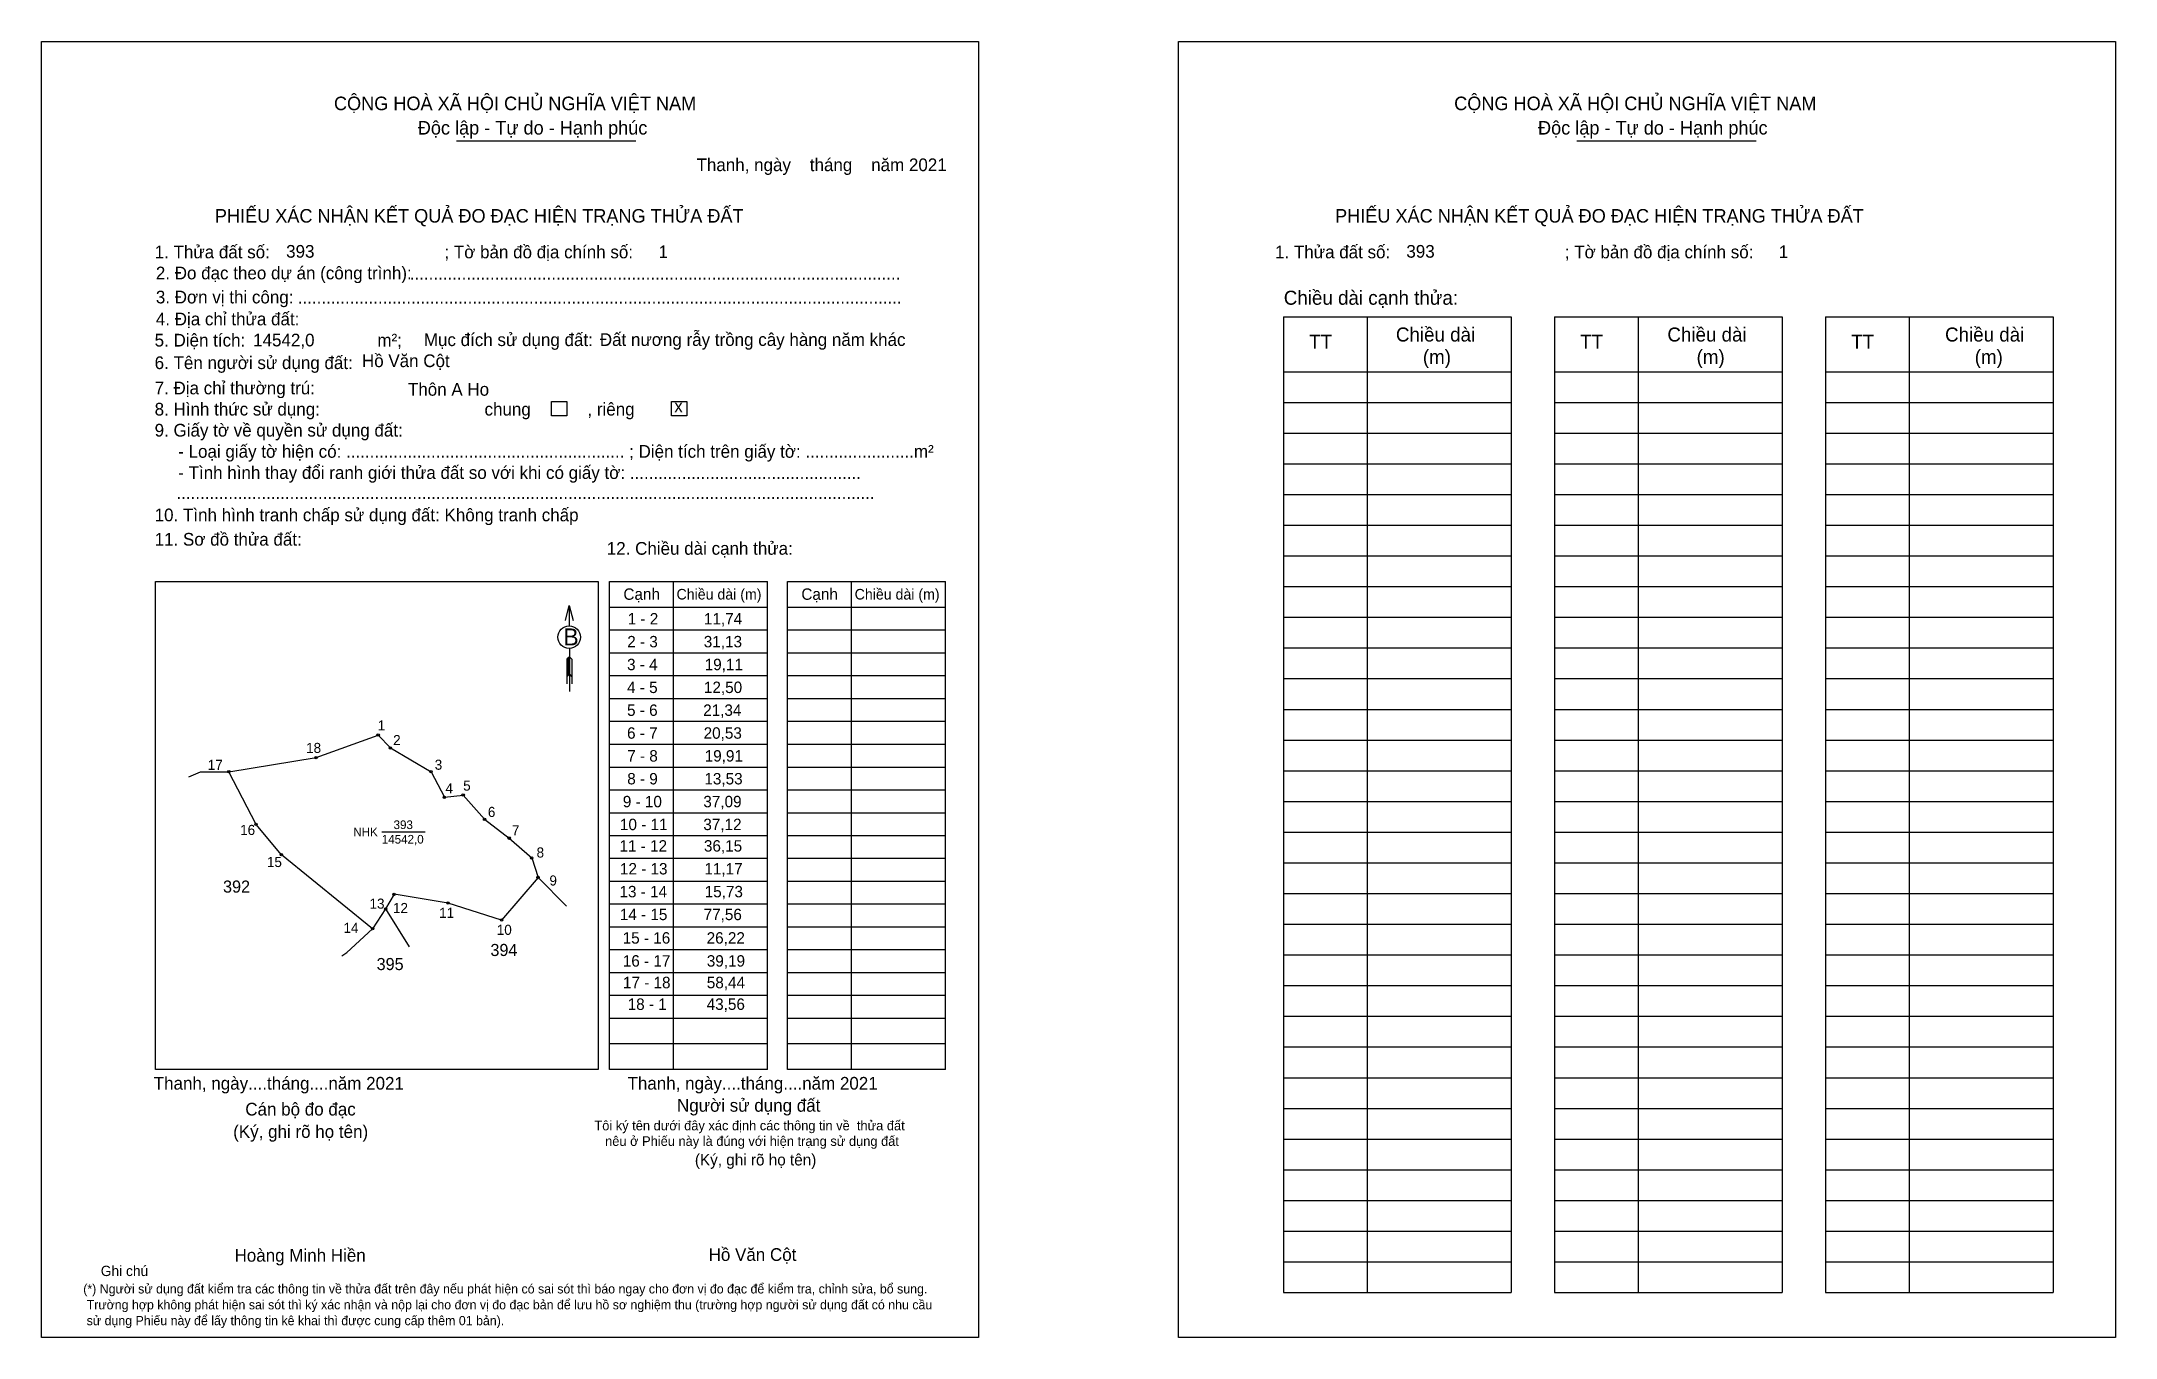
# Model space of a CAD drawing. Extents: x 545417 to 546788, y 1824236 to 1825092.
import ezdxf

# ---------------------------------------------------------------- set-up
doc = ezdxf.new("R2010")
doc.units = 0
for name, color, linetype in [('CanhThua', 7, 'Continuous'), ('kqddKhungInTrang1', 7, 'Continuous'), ('kqddKhungInTrang2', 7, 'Continuous'), ('kqddNoiDung', 7, 'Continuous'), ('kqddTemplate', 7, 'Continuous'), ('MocDinhThua', 7, 'Continuous'), ('NhanDiaChinhThua', 7, 'Continuous'), ('NhanTuCan', 7, 'Continuous'), ('RauThua', 7, 'Continuous'), ('SoHieuDinhThua', 7, 'Continuous')]:
    doc.layers.add(name, color=color, linetype=linetype)

msp = doc.modelspace()

# ---------------------------------------------------------------- linework, layer by layer
at = {"layer": 'CanhThua'}
for p, q in [((545598.8, 1824619), (545639.8, 1824633.9)), ((545639.8, 1824633.9), (545647.9, 1824625.4)), ((545541.1, 1824609.7), (545598.8, 1824619)), ((545647.9, 1824625.4), (545674.8, 1824609.7)), ((545559.1, 1824574.9), (545541.1, 1824609.7)), ((545674.8, 1824609.7), (545683.6, 1824592.8)), ((545683.6, 1824592.8), (545696, 1824594.3)), ((545696, 1824594.3), (545710.1, 1824578.3)), ((545575.9, 1824554.8), (545559.1, 1824574.9)), ((545710.1, 1824578.3), (545726.4, 1824565.8)), ((545726.4, 1824565.8), (545741.3, 1824552.7)), ((545636.1, 1824505.9), (545575.9, 1824554.8)), ((545741.3, 1824552.7), (545745.5, 1824539.8)), ((545745.5, 1824539.8), (545721.4, 1824511.7)), ((545644.7, 1824519), (545636.1, 1824505.9)), ((545650.3, 1824528.7), (545644.7, 1824519)), ((545686, 1824522.9), (545650.3, 1824528.7)), ((545721.4, 1824511.7), (545686, 1824522.9))]:
    msp.add_line(p, q, dxfattribs=at)
at = {"layer": 'kqddKhungInTrang1'}
msp.add_lwpolyline([(545417.3, 1825092.3), (546036.6, 1825092.3), (546036.6, 1824235.8), (545417.3, 1824235.8)], close=True, dxfattribs=at)
at = {"layer": 'kqddKhungInTrang2'}
msp.add_lwpolyline([(546168.7, 1825092.3), (546787.9, 1825092.3), (546787.9, 1824235.8), (546168.7, 1824235.8)], close=True, dxfattribs=at)
at = {"layer": 'kqddTemplate'}
for p, q in [((545691.6, 1825026.7), (545810.2, 1825026.7)), ((546431.9, 1825026.7), (546550.5, 1825026.7)), ((546238, 1824910.3), (546388.6, 1824910.3)), ((546238, 1824910.3), (546238, 1824265.5)), ((546293.4, 1824910.3), (546293.4, 1824265.5)), ((546388.6, 1824910.3), (546388.6, 1824265.5)), ((546417.1, 1824910.3), (546417.1, 1824265.5)), ((546417.1, 1824910.3), (546567.7, 1824910.3)), ((546472.5, 1824910.3), (546472.5, 1824265.5)), ((546567.7, 1824910.3), (546567.7, 1824265.5)), ((546596.2, 1824910.3), (546596.2, 1824265.5)), ((546596.2, 1824910.3), (546746.8, 1824910.3)), ((546651.6, 1824910.3), (546651.6, 1824265.5)), ((546746.8, 1824910.3), (546746.8, 1824265.5)), ((546238, 1824874), (546388.6, 1824874)), ((546417.1, 1824874), (546567.7, 1824874)), ((546596.2, 1824874), (546746.8, 1824874)), ((546238, 1824853.7), (546388.6, 1824853.7)), ((546417.1, 1824853.7), (546567.7, 1824853.7)), ((546596.2, 1824853.7), (546746.8, 1824853.7)), ((546238, 1824833.5), (546388.6, 1824833.5)), ((546417.1, 1824833.5), (546567.7, 1824833.5)), ((546596.2, 1824833.5), (546746.8, 1824833.5)), ((546238, 1824813.2), (546388.6, 1824813.2)), ((546417.1, 1824813.2), (546567.7, 1824813.2)), ((546596.2, 1824813.2), (546746.8, 1824813.2)), ((546238, 1824792.9), (546388.6, 1824792.9)), ((546417.1, 1824792.9), (546567.7, 1824792.9)), ((546596.2, 1824792.9), (546746.8, 1824792.9)), ((546238, 1824772.6), (546388.6, 1824772.6)), ((546417.1, 1824772.6), (546567.7, 1824772.6)), ((546596.2, 1824772.6), (546746.8, 1824772.6)), ((546238, 1824752.3), (546388.6, 1824752.3)), ((546417.1, 1824752.3), (546567.7, 1824752.3)), ((546596.2, 1824752.3), (546746.8, 1824752.3)), ((545792.7, 1824735.4), (545897, 1824735.4)), ((545792.7, 1824413), (545792.7, 1824735.4)), ((545834.7, 1824735.4), (545834.7, 1824413)), ((545897, 1824413), (545897, 1824735.4)), ((545910.4, 1824735.4), (546014.7, 1824735.4)), ((545910.4, 1824413), (545910.4, 1824735.4)), ((545952.3, 1824735.4), (545952.3, 1824413)), ((546014.7, 1824413), (546014.7, 1824735.4)), ((546238, 1824732), (546388.6, 1824732)), ((546417.1, 1824732), (546567.7, 1824732)), ((546596.2, 1824732), (546746.8, 1824732)), ((545766.1, 1824719.5), (545766.1, 1824706)), ((545792.7, 1824718.5), (545897, 1824718.5)), ((545910.4, 1824718.5), (546014.7, 1824718.5)), ((546238, 1824711.8), (546388.6, 1824711.8)), ((546417.1, 1824711.8), (546567.7, 1824711.8)), ((546596.2, 1824711.8), (546746.8, 1824711.8)), ((545792.7, 1824703.4), (545897, 1824703.4)), ((545910.4, 1824703.4), (546014.7, 1824703.4)), ((545766.2, 1824685.7), (545764.4, 1824684)), ((545766.2, 1824684.9), (545764.4, 1824683.2)), ((545766.2, 1824684.1), (545764.4, 1824682.5)), ((545764.4, 1824684), (545764.4, 1824667.7)), ((545766.2, 1824683.4), (545764.4, 1824681.7)), ((545766.2, 1824682.6), (545764.4, 1824680.9)), ((545766.2, 1824691.1), (545766.2, 1824662.7)), ((545766.2, 1824685.7), (545767.9, 1824684)), ((545767.9, 1824684), (545767.9, 1824667.7)), ((545792.7, 1824688.3), (545897, 1824688.3)), ((545910.4, 1824688.3), (546014.7, 1824688.3)), ((546238, 1824691.5), (546388.6, 1824691.5)), ((546417.1, 1824691.5), (546567.7, 1824691.5)), ((546596.2, 1824691.5), (546746.8, 1824691.5)), ((545766.2, 1824681.8), (545764.4, 1824680.1)), ((545766.2, 1824681), (545764.4, 1824679.4)), ((545766.2, 1824680.3), (545764.4, 1824678.6)), ((545766.2, 1824679.5), (545764.4, 1824677.8)), ((545766.2, 1824678.7), (545764.4, 1824677.1)), ((545766.2, 1824677.9), (545764.4, 1824676.3)), ((545766.2, 1824677.2), (545764.4, 1824675.5)), ((545766.2, 1824676.4), (545764.4, 1824674.7)), ((545766.2, 1824675.6), (545764.4, 1824674)), ((545766.2, 1824674.9), (545764.4, 1824673.2)), ((545766.2, 1824674.1), (545764.4, 1824672.4)), ((545766.2, 1824674.1), (545767.9, 1824672.4)), ((545792.7, 1824673.2), (545897, 1824673.2)), ((545910.4, 1824673.2), (546014.7, 1824673.2)), ((546238, 1824671.2), (546388.6, 1824671.2)), ((546417.1, 1824671.2), (546567.7, 1824671.2)), ((546596.2, 1824671.2), (546746.8, 1824671.2)), ((545792.7, 1824658.1), (545897, 1824658.1)), ((545910.4, 1824658.1), (546014.7, 1824658.1)), ((545792.7, 1824643), (545897, 1824643)), ((545910.4, 1824643), (546014.7, 1824643)), ((546238, 1824650.9), (546388.6, 1824650.9)), ((546417.1, 1824650.9), (546567.7, 1824650.9)), ((546596.2, 1824650.9), (546746.8, 1824650.9)), ((545792.7, 1824627.9), (545897, 1824627.9)), ((545910.4, 1824627.9), (546014.7, 1824627.9)), ((546238, 1824630.6), (546388.6, 1824630.6)), ((546417.1, 1824630.6), (546567.7, 1824630.6)), ((546596.2, 1824630.6), (546746.8, 1824630.6)), ((545792.7, 1824612.8), (545897, 1824612.8)), ((545910.4, 1824612.8), (546014.7, 1824612.8)), ((546238, 1824610.3), (546388.6, 1824610.3)), ((546417.1, 1824610.3), (546567.7, 1824610.3)), ((546596.2, 1824610.3), (546746.8, 1824610.3)), ((545792.7, 1824597.7), (545897, 1824597.7)), ((545910.4, 1824597.7), (546014.7, 1824597.7)), ((546238, 1824590.1), (546388.6, 1824590.1)), ((546417.1, 1824590.1), (546567.7, 1824590.1)), ((546596.2, 1824590.1), (546746.8, 1824590.1)), ((545792.7, 1824582.5), (545897, 1824582.5)), ((545910.4, 1824582.5), (546014.7, 1824582.5)), ((545897, 1824567.4), (545792.7, 1824567.4)), ((546014.7, 1824567.4), (545910.4, 1824567.4)), ((546238, 1824569.8), (546388.6, 1824569.8)), ((546417.1, 1824569.8), (546567.7, 1824569.8)), ((546596.2, 1824569.8), (546746.8, 1824569.8)), ((545897, 1824552.3), (545792.7, 1824552.3)), ((546014.7, 1824552.3), (545910.4, 1824552.3)), ((546238, 1824549.5), (546388.6, 1824549.5)), ((546417.1, 1824549.5), (546567.7, 1824549.5)), ((546596.2, 1824549.5), (546746.8, 1824549.5)), ((545897, 1824537.2), (545792.7, 1824537.2)), ((546014.7, 1824537.2), (545910.4, 1824537.2)), ((545897, 1824522.1), (545792.7, 1824522.1)), ((546014.7, 1824522.1), (545910.4, 1824522.1)), ((546238, 1824529.2), (546388.6, 1824529.2)), ((546417.1, 1824529.2), (546567.7, 1824529.2)), ((546596.2, 1824529.2), (546746.8, 1824529.2)), ((545897, 1824507), (545792.7, 1824507)), ((546014.7, 1824507), (545910.4, 1824507)), ((546238, 1824508.9), (546388.6, 1824508.9)), ((546417.1, 1824508.9), (546567.7, 1824508.9)), ((546596.2, 1824508.9), (546746.8, 1824508.9)), ((545897, 1824491.9), (545792.7, 1824491.9)), ((546014.7, 1824491.9), (545910.4, 1824491.9)), ((546238, 1824488.6), (546388.6, 1824488.6)), ((546417.1, 1824488.6), (546567.7, 1824488.6)), ((546596.2, 1824488.6), (546746.8, 1824488.6)), ((545897, 1824476.8), (545792.7, 1824476.8)), ((546014.7, 1824476.8), (545910.4, 1824476.8)), ((546238, 1824468.4), (546388.6, 1824468.4)), ((546417.1, 1824468.4), (546567.7, 1824468.4)), ((546596.2, 1824468.4), (546746.8, 1824468.4)), ((545897, 1824461.7), (545792.7, 1824461.7)), ((546014.7, 1824461.7), (545910.4, 1824461.7)), ((545897, 1824446.6), (545792.7, 1824446.6)), ((546014.7, 1824446.6), (545910.4, 1824446.6)), ((546238, 1824448.1), (546388.6, 1824448.1)), ((546417.1, 1824448.1), (546567.7, 1824448.1)), ((546596.2, 1824448.1), (546746.8, 1824448.1)), ((545897, 1824429.8), (545792.7, 1824429.8)), ((546014.7, 1824429.8), (545910.4, 1824429.8)), ((546238, 1824427.8), (546388.6, 1824427.8)), ((546417.1, 1824427.8), (546567.7, 1824427.8)), ((546596.2, 1824427.8), (546746.8, 1824427.8)), ((545897, 1824413), (545792.7, 1824413)), ((546014.7, 1824413), (545910.4, 1824413)), ((546238, 1824407.5), (546388.6, 1824407.5)), ((546417.1, 1824407.5), (546567.7, 1824407.5)), ((546596.2, 1824407.5), (546746.8, 1824407.5)), ((546238, 1824387.2), (546388.6, 1824387.2)), ((546417.1, 1824387.2), (546567.7, 1824387.2)), ((546596.2, 1824387.2), (546746.8, 1824387.2)), ((546238, 1824366.9), (546388.6, 1824366.9)), ((546417.1, 1824366.9), (546567.7, 1824366.9)), ((546596.2, 1824366.9), (546746.8, 1824366.9)), ((546238, 1824346.7), (546388.6, 1824346.7)), ((546417.1, 1824346.7), (546567.7, 1824346.7)), ((546596.2, 1824346.7), (546746.8, 1824346.7)), ((546238, 1824326.4), (546388.6, 1824326.4)), ((546417.1, 1824326.4), (546567.7, 1824326.4)), ((546596.2, 1824326.4), (546746.8, 1824326.4)), ((546238, 1824306.1), (546388.6, 1824306.1)), ((546417.1, 1824306.1), (546567.7, 1824306.1)), ((546596.2, 1824306.1), (546746.8, 1824306.1)), ((546238, 1824285.8), (546388.6, 1824285.8)), ((546417.1, 1824285.8), (546567.7, 1824285.8)), ((546596.2, 1824285.8), (546746.8, 1824285.8)), ((546238, 1824265.5), (546388.6, 1824265.5)), ((546417.1, 1824265.5), (546567.7, 1824265.5)), ((546596.2, 1824265.5), (546746.8, 1824265.5))]:
    msp.add_line(p, q, dxfattribs=at)
for points in [[(545754.4, 1824854.4), (545764.4, 1824854.4), (545764.4, 1824845), (545754.4, 1824845)], [(545833.6, 1824854.4), (545843.7, 1824854.4), (545843.7, 1824845), (545833.6, 1824845)], [(545492.7, 1824735.4), (545785.3, 1824735.4), (545785.3, 1824412.8), (545492.7, 1824412.8)]]:
    msp.add_lwpolyline(points, close=True, dxfattribs=at)
msp.add_lwpolyline([(545763.7, 1824709.7), (545766.1, 1824719.5), (545768.6, 1824709.7)], dxfattribs=at)
msp.add_circle((545766, 1824698.6), 7.43, dxfattribs=at)
at = {"layer": 'MocDinhThua'}
for centre in [(545639.8, 1824633.9), (545598.8, 1824619), (545647.9, 1824625.4), (545541.1, 1824609.7), (545674.8, 1824609.7), (545683.6, 1824592.8), (545696, 1824594.3), (545559.1, 1824574.9), (545710.1, 1824578.3), (545726.4, 1824565.8), (545575.9, 1824554.8), (545741.3, 1824552.7), (545745.5, 1824539.8), (545644.7, 1824519), (545650.3, 1824528.7), (545686, 1824522.9), (545636.1, 1824505.9), (545721.4, 1824511.7)]:
    msp.add_circle(centre, 0.799, dxfattribs=at)
at = {"layer": 'NhanDiaChinhThua'}
msp.add_line((545642.2, 1824569.9), (545670.8, 1824569.9), dxfattribs=at)
at = {"layer": 'RauThua'}
for p, q in [((545514.7, 1824606.4), (545522.4, 1824609.7)), ((545522.4, 1824609.7), (545541.1, 1824609.7)), ((545745.5, 1824539.8), (545764.3, 1824520.8)), ((545644.7, 1824519), (545660.2, 1824494)), ((545619.1, 1824490.2), (545636.1, 1824505.9)), ((545615.9, 1824488), (545619.1, 1824490.2))]:
    msp.add_line(p, q, dxfattribs=at)

# ---------------------------------------------------------------- texts
at = {"layer": 'kqddNoiDung'}
for s, height, p in [('Thanh, ngày    tháng    năm 2021  ', 8.392, (545850.2, 1825006.6)), ('393', 8.39, (545579, 1824949.4)), ('1', 8.39, (545825.1, 1824949.1)), ('393', 8.39, (546319.3, 1824949.4)), ('1', 8.39, (546565.4, 1824949.1)), ('........................................................................................................', 8.3916, (545660.7, 1824934.9)), ('................................................................................................................................', 8.3916, (545586.7, 1824919)), ('14542,0', 8.39, (545557.2, 1824890.8)), ('Đất nương rẫy trồng cây hàng năm khác', 8.392, (545786.3, 1824891.1)), ('Hồ Văn Cột', 8.39, (545629.1, 1824877.1)), ('Thôn A Ho', 8.39, (545659.5, 1824858.2)), ('x', 8.39, (545835.5, 1824847.2)), ('1 - 2', 7.55, (545804.7, 1824707)), ('11,74', 7.55, (545855.1, 1824707)), ('2 - 3', 7.55, (545804.4, 1824691.9)), ('31,13', 7.55, (545855, 1824691.9)), ('3 - 4', 7.55, (545804.3, 1824676.8)), ('19,11', 7.55, (545855.6, 1824676.8)), ('4 - 5', 7.55, (545804.3, 1824661.7)), ('12,50', 7.55, (545855.1, 1824661.7)), ('5 - 6', 7.55, (545804.3, 1824646.6)), ('21,34', 7.55, (545854.6, 1824646.6)), ('6 - 7', 7.55, (545804.3, 1824631.5)), ('20,53', 7.55, (545854.9, 1824631.5)), ('7 - 8', 7.55, (545804.4, 1824616.4)), ('19,91', 7.55, (545855.6, 1824616.4)), ('8 - 9', 7.55, (545804.4, 1824601.3)), ('13,53', 7.55, (545855.4, 1824601.3)), ('9 - 10', 7.55, (545801.5, 1824586.2)), ('37,09', 7.55, (545854.7, 1824586.2)), ('10 - 11', 7.55, (545799.6, 1824571.1)), ('37,12', 7.55, (545854.7, 1824571.1)), ('11 - 12', 7.55, (545799.3, 1824556.9)), ('36,15', 7.55, (545855.1, 1824556.9)), ('12 - 13', 7.55, (545799.6, 1824541.8)), ('11,17', 7.55, (545855.4, 1824541.8)), ('13 - 14', 7.55, (545799.3, 1824526.7)), ('15,73', 7.55, (545855.6, 1824526.7)), ('14 - 15', 7.55, (545799.5, 1824511.6)), ('77,56', 7.55, (545854.9, 1824511.6)), ('15 - 16', 7.55, (545801.4, 1824496.1)), ('26,22', 7.55, (545856.9, 1824496.1)), ('16 - 17', 7.55, (545801.5, 1824480.9)), ('39,19', 7.55, (545857, 1824480.9)), ('17 - 18', 7.55, (545801.6, 1824466.6)), ('58,44', 7.55, (545857, 1824466.6)), ('18 - 1', 7.55, (545804.7, 1824452.3)), ('43,56', 7.55, (545856.9, 1824452.3)), ('Thanh, ngày....tháng....năm 2021', 8.392, (545491.5, 1824399.6)), ('Thanh, ngày....tháng....năm 2021', 8.392, (545804.6, 1824399.6)), ('Hồ Văn Cột', 8.39, (545858.2, 1824286.4))]:
    msp.add_text(s, height=height, dxfattribs=at).set_placement(p)
at = {"layer": 'kqddTemplate'}
for s, height, p in [('CỘNG HOÀ XÃ HỘI CHỦ NGHĨA VIỆT NAM', 8.951, (545610.6, 1825046.9)), ('CỘNG HOÀ XÃ HỘI CHỦ NGHĨA VIỆT NAM', 8.951, (546350.9, 1825046.9)), ('Độc lập - Tự do - Hạnh phúc', 8.951, (545666, 1825030.8)), ('Độc lập - Tự do - Hạnh phúc', 8.951, (546406.3, 1825030.8)), ('PHIẾU XÁC NHẬN KẾT QUẢ ĐO ĐẠC HIỆN TRẠNG THỬA ĐẤT', 8.951, (545531.9, 1824972.6)), ('PHIẾU XÁC NHẬN KẾT QUẢ ĐO ĐẠC HIỆN TRẠNG THỬA ĐẤT', 8.951, (546272.2, 1824972.6)), ('1. Thửa đất số:                                     ; Tờ bản đồ địa chính số:', 8.392, (545492.1, 1824949)), ('1. Thửa đất số:                                     ; Tờ bản đồ địa chính số:', 8.392, (546232.5, 1824949)), ('2. Đo đạc theo dự án (công trình): ', 8.392, (545492.9, 1824935.1)), ('3. Đơn vị thi công: ', 8.392, (545492.9, 1824919.2)), ('Chiều dài cạnh thửa:', 9.273, (546238.3, 1824918.3)), ('4. Địa chỉ thửa đất:', 8.392, (545492.9, 1824904.7)), ('Chiều dài', 9.27, (546312.4, 1824894)), ('Chiều dài', 9.27, (546491.8, 1824894)), ('Chiều dài', 9.27, (546675.3, 1824894)), ('5. Diện tích:                            m²; ', 8.392, (545492.1, 1824890.7)), ('Mục đích sử dụng đất:', 8.392, (545670, 1824891)), ('TT', 9.27, (546255.1, 1824889.2)), ('(m)', 9.27, (546330.2, 1824879.2)), ('TT', 9.27, (546434.2, 1824889.2)), ('(m)', 9.27, (546511.1, 1824879.2)), ('TT', 9.27, (546613.3, 1824889.2)), ('(m)', 9.27, (546694.9, 1824879.2)), ('6. Tên người sử dụng đất:', 8.392, (545492.1, 1824875.8)), ('7. Địa chỉ thường trú:', 8.392, (545492.1, 1824859.1)), ('8. Hình thức sử dụng:', 8.392, (545492.1, 1824845.1)), ('chung            , riêng', 8.392, (545710.1, 1824845.1)), ('9. Giấy tờ về quyền sử dụng đất:', 8.392, (545492.1, 1824831.2)), ('     - Loại giấy tờ hiện có: ........................................................... ; Diện tích trên giấy tờ: .......................m²', 8.3916, (545492.1, 1824817.2)), ('     - Tình hình thay đổi ranh giới thửa đất so với khi có giấy tờ: .................................................', 8.3916, (545492.1, 1824803.2)), ('10. Tình hình tranh chấp sử dụng đất: Không tranh chấp', 8.392, (545492.1, 1824775.2)), ('....................................................................................................................................................', 8.3916, (545506.5, 1824789.9)), ('11. Sơ đồ thửa đất:', 8.392, (545492.1, 1824759.1)), ('12. Chiều dài cạnh thửa:', 8.392, (545790.9, 1824753.1)), ('Cạnh', 7.55, (545801.9, 1824723.3)), ('Chiều dài (m)', 6.993, (545837, 1824723.5)), ('Cạnh', 7.55, (545919.5, 1824723.3)), ('Chiều dài (m)', 6.993, (545954.7, 1824723.5)), ('B', 11.2, (545762.3, 1824693.2)), ('Cán bộ đo đạc', 8.392, (545552, 1824382.5)), ('Người sử dụng đất', 8.392, (545837.3, 1824385)), ('(Ký, ghi rõ họ tên)', 8.392, (545544, 1824367.7)), ('Tôi ký tên dưới đây xác định các thông tin về  thửa đất ', 6.344, (545782.7, 1824372.7)), ('nêu ở Phiếu này là đúng với hiện trạng sử dụng đất', 6.344, (545789.8, 1824362.4)), ('(Ký, ghi rõ họ tên)', 7.552, (545849.1, 1824349.5)), ('Hoàng Minh Hiền', 8.392, (545544.9, 1824285.9)), ('(*) Người sử dụng đất kiểm tra các thông tin về thửa đất trên đây nếu phát hiện có sai sót thì báo ngay cho đơn vị đo đạc để kiểm tra, chỉnh sửa, bổ sung.', 6.1175, (545444.9, 1824264.9)), ('Ghi chú', 6.8, (545456.5, 1824276.4)), (' Trường hợp không phát hiện sai sót thì ký xác nhận và nộp lại cho đơn vị đo đạc bản để lưu hồ sơ nghiệm thu (trường hợp người sử dụng đất có nhu cầu', 6.1175, (545444.9, 1824254.4)), (' sử dụng Phiếu này để lấy thông tin kê khai thì được cung cấp thêm 01 bản).', 6.117, (545444.9, 1824243.9))]:
    msp.add_text(s, height=height, dxfattribs=at).set_placement(p)
at = {"layer": 'NhanDiaChinhThua'}
for s, p in [('393', (545650, 1824571.8)), ('NHK', (545623.4, 1824567)), ('14542,0', (545642.2, 1824562.2))]:
    msp.add_text(s, height=5.73, dxfattribs=at).set_placement(p)
at = {"layer": 'NhanTuCan'}
for s, p in [('392', (545537.3, 1824529.8)), ('394', (545714, 1824487.9)), ('395', (545638.8, 1824478.6))]:
    msp.add_text(s, height=7.99, dxfattribs=at).set_placement(p)
at = {"layer": 'SoHieuDinhThua'}
for s, p in [('1', (545639.5, 1824637)), ('18', (545592.2, 1824622.1)), ('2', (545649.7, 1824627.3)), ('17', (545527.2, 1824610.9)), ('3', (545677.2, 1824611)), ('4', (545684.3, 1824595.4)), ('5', (545696, 1824597.2)), ('6', (545712.3, 1824579.8)), ('16', (545548.6, 1824567.9)), ('7', (545728.2, 1824567.6)), ('8', (545744.5, 1824553)), ('15', (545566.3, 1824546.7)), ('9', (545753, 1824534.5)), ('13', (545634.1, 1824519.2)), ('12', (545649.6, 1824516.3)), ('11', (545680.1, 1824513.1)), ('14', (545616.9, 1824503.2)), ('10', (545718.2, 1824501.9))]:
    msp.add_text(s, height=6.66, dxfattribs=at).set_placement(p)

doc.saveas('drawing.dxf')
